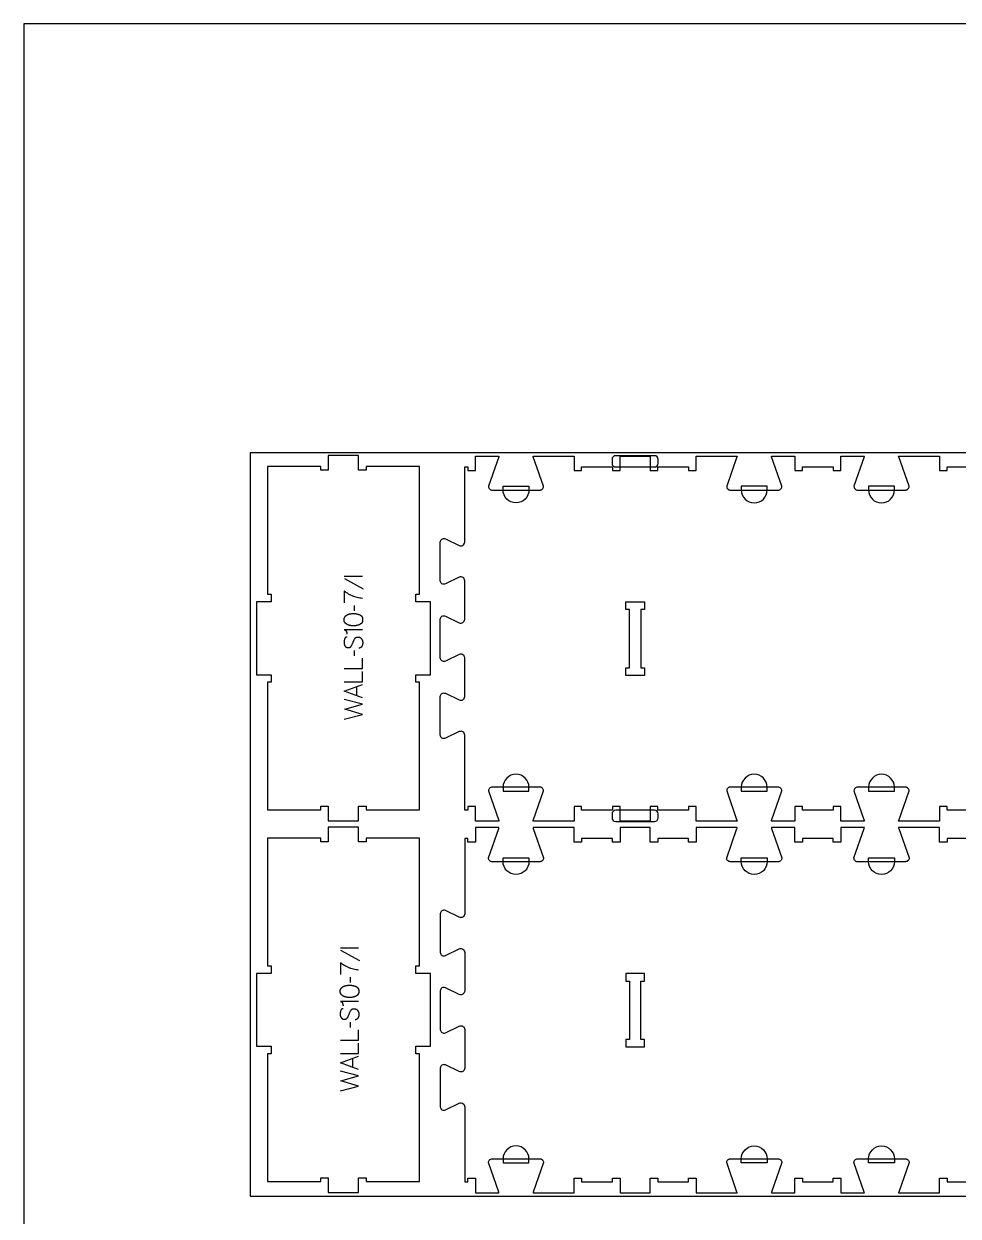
# Model space of a CAD drawing. Extents: x -1151 to 2032, y -10461 to -4867.
# Drawn here: x -1151 to 383, y -6824 to -4867 of the extents above; entities that cross this region are included whole.
import ezdxf

# ---------------------------------------------------------------- set-up
doc = ezdxf.new("R2010")
doc.units = 0
for name, color, linetype in [('0_SHEET_SPRUCEPLY_2440X122', 1, 'CONTINUOUS'), ('1_ANYTOOL_1MMDEEP_LABELS_S', 2, 'CONTINUOUS'), ('3_ANYTOOL_CUTTHROUGH_INSID', 4, 'CONTINUOUS'), ('4_ANYTOOL_CUTTHROUGH_OUTSI', 5, 'CONTINUOUS'), ('5_ANYTOOL_HALF_MILL_9MM_IN', 3, 'CONTINUOUS'), ('DONOTCUT', 18, 'CONTINUOUS')]:
    doc.layers.add(name, color=color, linetype=linetype)

msp = doc.modelspace()

# ---------------------------------------------------------------- linework, layer by layer
at = {"layer": '0_SHEET_SPRUCEPLY_2440X122'}
msp.add_lwpolyline([(-779.5, -5571.2), (-779.5, -6791.2), (1660.5, -6791.2), (1660.5, -5571.2)], close=True, dxfattribs=at)
at = {"layer": '1_ANYTOOL_1MMDEEP_LABELS_S'}
for points in [[(-625.2, -5774), (-595.2, -5774)], [(-624.7, -5777.5), (-594, -5794.7)], [(-595.2, -5810.4), (-597.4, -5810.1), (-599.6, -5809.8), (-601.7, -5809.4), (-603.9, -5808.9), (-607.9, -5807.6), (-609, -5807.3), (-610, -5806.9), (-611, -5806.5), (-612, -5806.1), (-615.3, -5804.5), (-616.2, -5804.1), (-617.1, -5803.6), (-618.1, -5803), (-619, -5802.5), (-620, -5801.9), (-620.9, -5801.2), (-621.9, -5800.5), (-622.9, -5799.8), (-625.2, -5798.1), (-625.2, -5817.7)], [(-609.1, -5822), (-609, -5830.7)], [(-595.2, -5861.7), (-625.3, -5861.7), (-625.1, -5861.7), (-625, -5861.7), (-624.8, -5861.8), (-624.7, -5861.8), (-624.5, -5861.8), (-624.4, -5861.9), (-624.3, -5861.9), (-624.1, -5862), (-624, -5862), (-623.9, -5862.1), (-623.8, -5862.1), (-623.8, -5862.1), (-623.7, -5862.2), (-623.6, -5862.2), (-623.6, -5862.2), (-623.5, -5862.3), (-623.5, -5862.3), (-623.4, -5862.3), (-623.3, -5862.4), (-623.3, -5862.4), (-623.2, -5862.4), (-623.2, -5862.5), (-623.1, -5862.5), (-623.1, -5862.6), (-623, -5862.6), (-623, -5862.7), (-622.9, -5862.7), (-622.9, -5862.7), (-622.8, -5862.8), (-622.8, -5862.8), (-622.7, -5862.9), (-622.7, -5862.9), (-622.6, -5863), (-622.5, -5863.2), (-622.4, -5863.3), (-622.3, -5863.4), (-622.3, -5863.5), (-622.2, -5863.6), (-622.1, -5863.7), (-622, -5863.9), (-622, -5864), (-621.9, -5864.2), (-621.8, -5864.3), (-621.7, -5864.6), (-621.6, -5864.9), (-621.5, -5865.2), (-621.4, -5865.4), (-621.3, -5865.7), (-621.3, -5866), (-621.2, -5866.3), (-621.1, -5866.5), (-621.1, -5866.8), (-621, -5867.1), (-621, -5867.4), (-620.9, -5867.6), (-620.9, -5867.9), (-620.9, -5868.1), (-620.9, -5868.4), (-620.9, -5868.7)], [(-620.6, -5873.6), (-620.8, -5873.6), (-620.9, -5873.6), (-621, -5873.6), (-621.1, -5873.6), (-621.2, -5873.6), (-621.3, -5873.6), (-621.4, -5873.6), (-621.4, -5873.6), (-621.5, -5873.6), (-621.6, -5873.6), (-621.7, -5873.7), (-621.8, -5873.7), (-621.9, -5873.7), (-621.9, -5873.7), (-622, -5873.8), (-622.1, -5873.8), (-622.2, -5873.8), (-622.2, -5873.8), (-622.3, -5873.9), (-622.4, -5873.9), (-622.5, -5873.9), (-622.5, -5874), (-622.6, -5874), (-622.7, -5874.1), (-622.8, -5874.1), (-622.8, -5874.1), (-622.9, -5874.2), (-623, -5874.2), (-623, -5874.3), (-623.1, -5874.3), (-623.1, -5874.4), (-623.2, -5874.4), (-623.3, -5874.5), (-623.3, -5874.5), (-623.4, -5874.6), (-623.4, -5874.6), (-623.5, -5874.7), (-623.6, -5874.8), (-623.6, -5874.8), (-623.7, -5874.9), (-623.7, -5875), (-623.8, -5875), (-623.8, -5875.1), (-623.9, -5875.2), (-623.9, -5875.2), (-624, -5875.3), (-624, -5875.4), (-624.1, -5875.5), (-624.1, -5875.6), (-624.1, -5875.6), (-624.2, -5875.7), (-624.3, -5875.9), (-624.3, -5876.1), (-624.4, -5876.2), (-624.5, -5876.4), (-624.6, -5876.6), (-624.6, -5876.8), (-624.8, -5877.6), (-625, -5878.4), (-625.2, -5879.2), (-625.3, -5880), (-625.4, -5880.4), (-625.4, -5880.8), (-625.5, -5881.1), (-625.5, -5881.5), (-625.5, -5881.9), (-625.5, -5882.2), (-625.6, -5882.6), (-625.6, -5882.9), (-625.6, -5883.1), (-625.6, -5883.3), (-625.5, -5883.5), (-625.5, -5883.7), (-625.5, -5883.9), (-625.5, -5884.1), (-625.5, -5884.3), (-625.4, -5884.5), (-625.4, -5884.6), (-625.4, -5884.8), (-625.3, -5885), (-625.3, -5885.2), (-625.3, -5885.4), (-625.2, -5885.6), (-625.2, -5885.7), (-625.1, -5885.9), (-625, -5886.1), (-625, -5886.3), (-624.9, -5886.4), (-624.8, -5886.6), (-624.8, -5886.8), (-624.7, -5886.9), (-624.6, -5887.1), (-624.5, -5887.3), (-624.4, -5887.4), (-624.4, -5887.6), (-624.3, -5887.8), (-624.2, -5887.9), (-624.1, -5888.1), (-624, -5888.2), (-623.8, -5888.4), (-623.7, -5888.6), (-623.6, -5888.7), (-623.5, -5888.9), (-623.4, -5889), (-623.3, -5889.1), (-623.1, -5889.3), (-623, -5889.4), (-622.9, -5889.5), (-622.7, -5889.6), (-622.6, -5889.8), (-622.4, -5889.9), (-622.3, -5890), (-622.1, -5890.1), (-622, -5890.2), (-621.8, -5890.2), (-621.7, -5890.3), (-621.5, -5890.4), (-621.4, -5890.5), (-621.2, -5890.6), (-621, -5890.6), (-620.8, -5890.7), (-620.7, -5890.7), (-620.5, -5890.8), (-620.3, -5890.8), (-620.1, -5890.9), (-619.9, -5890.9), (-619.7, -5890.9), (-619.5, -5891), (-619.4, -5891), (-619.1, -5891), (-618.9, -5891), (-618.7, -5891), (-618.5, -5891), (-618.3, -5891), (-618.1, -5891), (-617.9, -5891), (-617.7, -5891), (-617.5, -5891), (-617.3, -5890.9), (-617.1, -5890.9), (-616.9, -5890.9), (-616.7, -5890.8), (-616.5, -5890.8), (-616.4, -5890.7), (-616.2, -5890.6), (-616.1, -5890.6), (-616, -5890.6), (-615.9, -5890.5), (-615.9, -5890.5), (-615.8, -5890.5), (-615.7, -5890.4), (-615.6, -5890.4), (-615.5, -5890.3), (-615.4, -5890.3), (-615.4, -5890.2), (-615.3, -5890.2), (-615.2, -5890.1), (-615.1, -5890.1), (-615.1, -5890), (-615, -5890), (-614.9, -5889.9), (-614.9, -5889.9), (-614.8, -5889.8), (-614.7, -5889.8), (-614.6, -5889.7), (-614.6, -5889.6), (-614.5, -5889.6), (-614.4, -5889.5), (-614.4, -5889.4), (-614.3, -5889.3), (-614.1, -5889.2), (-614, -5889), (-613.9, -5888.9), (-613.8, -5888.7), (-613.7, -5888.6), (-613.6, -5888.4), (-613.5, -5888.2), (-613.1, -5887.5), (-612.7, -5886.8), (-612.3, -5886), (-612, -5885.3), (-611.6, -5884.5), (-611.3, -5883.7), (-611, -5882.9), (-610.7, -5882), (-610.4, -5881.2), (-610, -5880.4), (-609.7, -5879.6), (-609.3, -5878.9), (-608.9, -5878.1), (-608.6, -5877.4), (-608.1, -5876.7), (-607.7, -5876), (-607.6, -5875.8), (-607.5, -5875.7), (-607.4, -5875.5), (-607.3, -5875.4), (-607.3, -5875.4), (-607.2, -5875.3), (-607.1, -5875.2), (-607.1, -5875.2), (-607, -5875.1), (-606.9, -5875), (-606.9, -5875), (-606.8, -5874.9), (-606.7, -5874.8), (-606.7, -5874.8), (-606.6, -5874.7), (-606.5, -5874.7), (-606.5, -5874.6), (-606.4, -5874.5), (-606.3, -5874.5), (-606.2, -5874.4), (-606.2, -5874.4), (-606.1, -5874.3), (-606, -5874.3), (-605.9, -5874.2), (-605.8, -5874.2), (-605.8, -5874.2), (-605.7, -5874.1), (-605.6, -5874.1), (-605.5, -5874), (-605.4, -5874), (-605.3, -5874), (-605.3, -5873.9), (-605.2, -5873.9), (-605.1, -5873.9), (-605, -5873.8), (-604.9, -5873.8), (-604.8, -5873.8), (-604.6, -5873.7), (-604.4, -5873.7), (-604.2, -5873.7), (-604, -5873.6), (-603.8, -5873.6), (-603.6, -5873.6), (-603.4, -5873.6), (-603.2, -5873.6), (-603, -5873.6), (-602.7, -5873.6), (-602.5, -5873.6), (-602.3, -5873.6), (-602.1, -5873.6), (-601.8, -5873.6), (-601.6, -5873.7), (-601.4, -5873.7), (-601.2, -5873.8), (-601, -5873.8), (-600.7, -5873.8), (-600.5, -5873.9), (-600.3, -5874), (-600.1, -5874), (-599.9, -5874.1), (-599.8, -5874.2), (-599.6, -5874.3), (-599.4, -5874.3), (-599.2, -5874.4), (-599, -5874.5), (-598.9, -5874.6), (-598.7, -5874.7), (-598.5, -5874.9), (-598.4, -5875), (-598.2, -5875.1), (-598.1, -5875.2), (-597.9, -5875.4), (-597.8, -5875.5), (-597.6, -5875.6), (-597.5, -5875.8), (-597.4, -5875.9), (-597.2, -5876.1), (-597.1, -5876.2), (-597, -5876.4), (-596.9, -5876.6), (-596.7, -5876.8), (-596.5, -5877.1), (-596.3, -5877.5), (-596.1, -5877.9), (-595.9, -5878.2), (-595.8, -5878.6), (-595.6, -5879), (-595.5, -5879.2), (-595.5, -5879.4), (-595.4, -5879.6), (-595.4, -5879.7), (-595.3, -5879.9), (-595.2, -5880.1), (-595.2, -5880.3), (-595.2, -5880.5), (-595.1, -5880.7), (-595.1, -5880.9), (-595, -5881.1), (-595, -5881.3), (-595, -5881.5), (-594.9, -5881.7), (-594.9, -5882.1), (-594.9, -5882.5), (-594.9, -5883), (-594.9, -5883.4), (-594.9, -5883.8), (-594.9, -5884.2), (-595, -5884.6), (-595, -5885), (-595.1, -5885.4), (-595.1, -5885.8), (-595.2, -5886.1), (-595.3, -5886.5), (-595.5, -5886.9), (-595.6, -5887.3), (-595.7, -5887.6), (-595.9, -5888), (-596, -5888.3), (-596.2, -5888.7), (-596.4, -5889), (-596.5, -5889.2), (-596.6, -5889.4), (-596.7, -5889.5), (-596.8, -5889.7), (-596.9, -5889.8), (-597.1, -5890), (-597.2, -5890.1), (-597.3, -5890.2), (-597.4, -5890.3), (-597.6, -5890.5), (-597.7, -5890.6), (-597.8, -5890.7), (-597.9, -5890.7), (-597.9, -5890.8), (-598, -5890.8), (-598.1, -5890.9), (-598.2, -5890.9), (-598.2, -5891), (-598.3, -5891), (-598.4, -5891.1), (-598.4, -5891.1), (-598.5, -5891.2), (-598.6, -5891.2), (-598.7, -5891.2), (-598.7, -5891.3), (-598.8, -5891.3), (-598.9, -5891.3), (-599, -5891.4), (-599.1, -5891.4), (-599.1, -5891.4), (-599.2, -5891.5), (-599.3, -5891.5), (-599.5, -5891.5), (-599.6, -5891.6), (-599.8, -5891.6), (-600, -5891.7), (-600.2, -5891.7), (-600.3, -5891.7), (-600.5, -5891.7), (-600.7, -5891.8), (-600.9, -5891.8), (-601.1, -5891.8)], [(-625.2, -5925.5), (-595.2, -5925.5), (-595.2, -5908.4)], [(-609.1, -5895.8), (-609, -5904.6)], [(-625.2, -5947.4), (-595.2, -5947.4), (-595.2, -5930.3)], [(-595.2, -5973.6), (-625.2, -5962.7), (-595.2, -5951.6)], [(-604.8, -5970.1), (-604.8, -5955.2)], [(-625.2, -6008.3), (-595.2, -6000.6), (-624.3, -5992.1), (-595.2, -5983.7), (-625.2, -5976.2)], [(-631.6, -6384), (-601.6, -6384)], [(-631.1, -6387.5), (-600.3, -6404.7)], [(-601.6, -6420.4), (-603.7, -6420.1), (-605.9, -6419.8), (-608.1, -6419.4), (-610.2, -6418.9), (-614.2, -6417.6), (-615.3, -6417.3), (-616.4, -6416.9), (-617.4, -6416.5), (-618.4, -6416.1), (-621.6, -6414.5), (-622.5, -6414.1), (-623.5, -6413.6), (-624.4, -6413), (-625.4, -6412.5), (-626.3, -6411.9), (-627.3, -6411.2), (-628.3, -6410.5), (-629.2, -6409.8), (-631.6, -6408.1), (-631.6, -6427.7)], [(-615.4, -6432), (-615.4, -6440.7)], [(-601.6, -6471.7), (-631.6, -6471.7), (-631.5, -6471.7), (-631.3, -6471.7), (-631.2, -6471.8), (-631, -6471.8), (-630.9, -6471.8), (-630.7, -6471.9), (-630.6, -6471.9), (-630.5, -6472), (-630.3, -6472), (-630.2, -6472.1), (-630.2, -6472.1), (-630.1, -6472.1), (-630, -6472.2), (-630, -6472.2), (-629.9, -6472.2), (-629.9, -6472.3), (-629.8, -6472.3), (-629.8, -6472.3), (-629.7, -6472.4), (-629.6, -6472.4), (-629.6, -6472.4), (-629.5, -6472.5), (-629.5, -6472.5), (-629.4, -6472.6), (-629.4, -6472.6), (-629.3, -6472.7), (-629.3, -6472.7), (-629.2, -6472.7), (-629.2, -6472.8), (-629.1, -6472.8), (-629.1, -6472.9), (-629, -6472.9), (-628.9, -6473), (-628.9, -6473.2), (-628.8, -6473.3), (-628.7, -6473.4), (-628.6, -6473.5), (-628.5, -6473.6), (-628.5, -6473.7), (-628.4, -6473.9), (-628.3, -6474), (-628.3, -6474.2), (-628.2, -6474.3), (-628.1, -6474.6), (-628, -6474.9), (-627.9, -6475.2), (-627.8, -6475.4), (-627.7, -6475.7), (-627.6, -6476), (-627.5, -6476.3), (-627.5, -6476.5), (-627.4, -6476.8), (-627.4, -6477.1), (-627.3, -6477.4), (-627.3, -6477.6), (-627.3, -6477.9), (-627.2, -6478.1), (-627.2, -6478.4), (-627.2, -6478.7)], [(-627, -6483.6), (-627.2, -6483.6), (-627.3, -6483.6), (-627.3, -6483.6), (-627.4, -6483.6), (-627.5, -6483.6), (-627.6, -6483.6), (-627.7, -6483.6), (-627.8, -6483.6), (-627.9, -6483.6), (-628, -6483.6), (-628, -6483.7), (-628.1, -6483.7), (-628.2, -6483.7), (-628.3, -6483.7), (-628.4, -6483.8), (-628.4, -6483.8), (-628.5, -6483.8), (-628.6, -6483.8), (-628.7, -6483.9), (-628.7, -6483.9), (-628.8, -6483.9), (-628.9, -6484), (-629, -6484), (-629, -6484.1), (-629.1, -6484.1), (-629.2, -6484.1), (-629.2, -6484.2), (-629.3, -6484.2), (-629.4, -6484.3), (-629.4, -6484.3), (-629.5, -6484.4), (-629.6, -6484.4), (-629.6, -6484.5), (-629.7, -6484.5), (-629.7, -6484.6), (-629.8, -6484.6), (-629.8, -6484.7), (-629.9, -6484.8), (-630, -6484.8), (-630, -6484.9), (-630.1, -6485), (-630.1, -6485), (-630.2, -6485.1), (-630.2, -6485.2), (-630.3, -6485.2), (-630.3, -6485.3), (-630.4, -6485.4), (-630.4, -6485.5), (-630.4, -6485.6), (-630.5, -6485.6), (-630.5, -6485.7), (-630.6, -6485.9), (-630.7, -6486.1), (-630.8, -6486.2), (-630.8, -6486.4), (-630.9, -6486.6), (-631, -6486.8), (-631.2, -6487.6), (-631.4, -6488.4), (-631.5, -6489.2), (-631.7, -6490), (-631.7, -6490.4), (-631.8, -6490.8), (-631.8, -6491.1), (-631.8, -6491.5), (-631.9, -6491.9), (-631.9, -6492.2), (-631.9, -6492.6), (-631.9, -6492.9), (-631.9, -6493.1), (-631.9, -6493.3), (-631.9, -6493.5), (-631.9, -6493.7), (-631.9, -6493.9), (-631.8, -6494.1), (-631.8, -6494.3), (-631.8, -6494.5), (-631.8, -6494.6), (-631.7, -6494.8), (-631.7, -6495), (-631.6, -6495.2), (-631.6, -6495.4), (-631.6, -6495.6), (-631.5, -6495.7), (-631.4, -6495.9), (-631.4, -6496.1), (-631.3, -6496.3), (-631.3, -6496.4), (-631.2, -6496.6), (-631.1, -6496.8), (-631, -6496.9), (-631, -6497.1), (-630.9, -6497.3), (-630.8, -6497.4), (-630.7, -6497.6), (-630.6, -6497.8), (-630.5, -6497.9), (-630.4, -6498.1), (-630.3, -6498.2), (-630.2, -6498.4), (-630.1, -6498.6), (-630, -6498.7), (-629.8, -6498.9), (-629.7, -6499), (-629.6, -6499.1), (-629.5, -6499.3), (-629.3, -6499.4), (-629.2, -6499.5), (-629.1, -6499.6), (-628.9, -6499.8), (-628.8, -6499.9), (-628.6, -6500), (-628.5, -6500.1), (-628.3, -6500.2), (-628.2, -6500.2), (-628, -6500.3), (-627.9, -6500.4), (-627.7, -6500.5), (-627.5, -6500.6), (-627.4, -6500.6), (-627.2, -6500.7), (-627, -6500.7), (-626.8, -6500.8), (-626.7, -6500.8), (-626.5, -6500.9), (-626.3, -6500.9), (-626.1, -6500.9), (-625.9, -6501), (-625.7, -6501), (-625.5, -6501), (-625.3, -6501), (-625.1, -6501), (-624.9, -6501), (-624.7, -6501), (-624.4, -6501), (-624.2, -6501), (-624, -6501), (-623.8, -6501), (-623.6, -6500.9), (-623.4, -6500.9), (-623.3, -6500.9), (-623.1, -6500.8), (-622.9, -6500.8), (-622.7, -6500.7), (-622.5, -6500.6), (-622.5, -6500.6), (-622.4, -6500.6), (-622.3, -6500.5), (-622.2, -6500.5), (-622.1, -6500.5), (-622, -6500.4), (-622, -6500.4), (-621.9, -6500.3), (-621.8, -6500.3), (-621.7, -6500.2), (-621.6, -6500.2), (-621.6, -6500.1), (-621.5, -6500.1), (-621.4, -6500), (-621.3, -6500), (-621.3, -6499.9), (-621.2, -6499.9), (-621.1, -6499.8), (-621.1, -6499.8), (-621, -6499.7), (-620.9, -6499.6), (-620.9, -6499.6), (-620.8, -6499.5), (-620.7, -6499.4), (-620.6, -6499.3), (-620.5, -6499.2), (-620.4, -6499), (-620.2, -6498.9), (-620.1, -6498.7), (-620, -6498.6), (-619.9, -6498.4), (-619.8, -6498.2), (-619.4, -6497.5), (-619, -6496.8), (-618.7, -6496), (-618.3, -6495.3), (-618, -6494.5), (-617.6, -6493.7), (-617.3, -6492.9), (-617, -6492), (-616.7, -6491.2), (-616.4, -6490.4), (-616, -6489.6), (-615.7, -6488.9), (-615.3, -6488.1), (-614.9, -6487.4), (-614.5, -6486.7), (-614.1, -6486), (-614, -6485.8), (-613.9, -6485.7), (-613.7, -6485.5), (-613.7, -6485.4), (-613.6, -6485.4), (-613.6, -6485.3), (-613.5, -6485.2), (-613.4, -6485.2), (-613.4, -6485.1), (-613.3, -6485), (-613.2, -6485), (-613.2, -6484.9), (-613.1, -6484.8), (-613, -6484.8), (-613, -6484.7), (-612.9, -6484.7), (-612.8, -6484.6), (-612.7, -6484.5), (-612.7, -6484.5), (-612.6, -6484.4), (-612.5, -6484.4), (-612.4, -6484.3), (-612.4, -6484.3), (-612.3, -6484.2), (-612.2, -6484.2), (-612.1, -6484.2), (-612, -6484.1), (-611.9, -6484.1), (-611.9, -6484), (-611.8, -6484), (-611.7, -6484), (-611.6, -6483.9), (-611.5, -6483.9), (-611.4, -6483.9), (-611.3, -6483.8), (-611.2, -6483.8), (-611.1, -6483.8), (-611, -6483.7), (-610.8, -6483.7), (-610.6, -6483.7), (-610.4, -6483.6), (-610.2, -6483.6), (-610, -6483.6), (-609.7, -6483.6), (-609.5, -6483.6), (-609.3, -6483.6), (-609.1, -6483.6), (-608.9, -6483.6), (-608.6, -6483.6), (-608.4, -6483.6), (-608.2, -6483.6), (-608, -6483.7), (-607.7, -6483.7), (-607.5, -6483.8), (-607.3, -6483.8), (-607.1, -6483.8), (-606.9, -6483.9), (-606.7, -6484), (-606.5, -6484), (-606.3, -6484.1), (-606.1, -6484.2), (-605.9, -6484.3), (-605.7, -6484.3), (-605.6, -6484.4), (-605.4, -6484.5), (-605.2, -6484.6), (-605, -6484.7), (-604.9, -6484.9), (-604.7, -6485), (-604.6, -6485.1), (-604.4, -6485.2), (-604.3, -6485.4), (-604.1, -6485.5), (-604, -6485.6), (-603.8, -6485.8), (-603.7, -6485.9), (-603.6, -6486.1), (-603.4, -6486.2), (-603.3, -6486.4), (-603.2, -6486.6), (-603.1, -6486.8), (-602.9, -6487.1), (-602.7, -6487.5), (-602.5, -6487.9), (-602.3, -6488.2), (-602.1, -6488.6), (-602, -6489), (-601.9, -6489.2), (-601.8, -6489.4), (-601.8, -6489.6), (-601.7, -6489.7), (-601.7, -6489.9), (-601.6, -6490.1), (-601.5, -6490.3), (-601.5, -6490.5), (-601.5, -6490.7), (-601.4, -6490.9), (-601.4, -6491.1), (-601.4, -6491.3), (-601.3, -6491.5), (-601.3, -6491.7), (-601.3, -6492.1), (-601.2, -6492.5), (-601.2, -6493), (-601.2, -6493.4), (-601.2, -6493.8), (-601.3, -6494.2), (-601.3, -6494.6), (-601.4, -6495), (-601.4, -6495.4), (-601.5, -6495.8), (-601.6, -6496.1), (-601.7, -6496.5), (-601.8, -6496.9), (-601.9, -6497.3), (-602.1, -6497.6), (-602.2, -6498), (-602.4, -6498.3), (-602.6, -6498.7), (-602.8, -6499), (-602.9, -6499.2), (-603, -6499.4), (-603.1, -6499.5), (-603.2, -6499.7), (-603.3, -6499.8), (-603.4, -6500), (-603.5, -6500.1), (-603.6, -6500.2), (-603.8, -6500.3), (-603.9, -6500.5), (-604, -6500.6), (-604.2, -6500.7), (-604.2, -6500.7), (-604.3, -6500.8), (-604.4, -6500.8), (-604.4, -6500.9), (-604.5, -6500.9), (-604.6, -6501), (-604.7, -6501), (-604.7, -6501.1), (-604.8, -6501.1), (-604.9, -6501.2), (-604.9, -6501.2), (-605, -6501.2), (-605.1, -6501.3), (-605.2, -6501.3), (-605.3, -6501.3), (-605.3, -6501.4), (-605.4, -6501.4), (-605.5, -6501.4), (-605.6, -6501.5), (-605.7, -6501.5), (-605.8, -6501.5), (-606, -6501.6), (-606.2, -6501.6), (-606.3, -6501.7), (-606.5, -6501.7), (-606.7, -6501.7), (-606.9, -6501.7), (-607.1, -6501.8), (-607.2, -6501.8), (-607.4, -6501.8)], [(-615.4, -6505.8), (-615.4, -6514.6)], [(-631.6, -6535.5), (-601.6, -6535.5), (-601.6, -6518.4)], [(-631.6, -6557.4), (-601.6, -6557.4), (-601.6, -6540.3)], [(-601.6, -6583.6), (-631.6, -6572.7), (-601.6, -6561.6)], [(-611.1, -6580.1), (-611.1, -6565.2)], [(-631.6, -6618.3), (-601.6, -6610.6), (-630.7, -6602.1), (-601.6, -6593.7), (-631.6, -6586.2)]]:
    msp.add_lwpolyline(points, dxfattribs=at)
for points in [[(-625.5, -5845.2), (-625.5, -5844.8), (-625.4, -5844.4), (-625.4, -5844.3), (-625.4, -5844.1), (-625.4, -5843.9), (-625.4, -5843.7), (-625.4, -5843.6), (-625.3, -5843.4), (-625.3, -5843.2), (-625.3, -5843.1), (-625.2, -5842.9), (-625.2, -5842.8), (-625.1, -5842.6), (-625.1, -5842.4), (-625, -5842.3), (-625, -5842.1), (-624.9, -5842), (-624.9, -5841.8), (-624.8, -5841.7), (-624.8, -5841.5), (-624.7, -5841.4), (-624.6, -5841.3), (-624.5, -5841.1), (-624.5, -5841), (-624.4, -5840.8), (-624.3, -5840.7), (-624.2, -5840.6), (-624.1, -5840.5), (-624, -5840.3), (-623.9, -5840.2), (-623.8, -5840), (-623.6, -5839.7), (-623.4, -5839.5), (-623.1, -5839.3), (-622.9, -5839.1), (-622.7, -5838.8), (-622.5, -5838.6), (-622.2, -5838.4), (-622, -5838.2), (-621.7, -5838.1), (-621.5, -5837.9), (-621.2, -5837.7), (-620.9, -5837.5), (-620.7, -5837.4), (-620.4, -5837.2), (-620.1, -5837.1), (-619.8, -5836.9), (-619.5, -5836.8), (-619.2, -5836.7), (-618.9, -5836.5), (-618.6, -5836.4), (-618.3, -5836.3), (-618, -5836.2), (-617.7, -5836.1), (-617.3, -5836), (-617, -5835.9), (-616.7, -5835.8), (-616.4, -5835.7), (-616, -5835.7), (-615.7, -5835.6), (-615, -5835.5), (-614.3, -5835.4), (-613.7, -5835.3), (-613, -5835.2), (-612.3, -5835.1), (-611.7, -5835.1), (-611.1, -5835.1), (-610.4, -5835), (-609.8, -5835), (-609.2, -5835), (-608.6, -5835.1), (-608, -5835.1), (-607.4, -5835.2), (-606.7, -5835.2), (-606.1, -5835.3), (-605.5, -5835.4), (-604.9, -5835.6), (-604.3, -5835.7), (-603.7, -5835.9), (-603, -5836), (-602.4, -5836.2), (-601.8, -5836.4), (-601.2, -5836.6), (-600.5, -5836.9), (-599.9, -5837.1), (-599.6, -5837.3), (-599.3, -5837.4), (-599, -5837.6), (-598.9, -5837.7), (-598.8, -5837.7), (-598.6, -5837.8), (-598.5, -5837.9), (-598.4, -5838), (-598.2, -5838.1), (-598.1, -5838.2), (-598, -5838.3), (-597.9, -5838.3), (-597.8, -5838.4), (-597.6, -5838.5), (-597.5, -5838.6), (-597.4, -5838.7), (-597.3, -5838.8), (-597.2, -5838.9), (-597.1, -5839.1), (-597, -5839.2), (-596.9, -5839.3), (-596.8, -5839.4), (-596.7, -5839.5), (-596.6, -5839.6), (-596.5, -5839.7), (-596.4, -5839.8), (-596.4, -5840), (-596.3, -5840.1), (-596.2, -5840.2), (-596.1, -5840.3), (-596, -5840.5), (-596, -5840.6), (-595.9, -5840.7), (-595.8, -5840.9), (-595.8, -5841), (-595.7, -5841.1), (-595.7, -5841.3), (-595.6, -5841.4), (-595.5, -5841.6), (-595.5, -5841.7), (-595.4, -5841.9), (-595.4, -5842), (-595.4, -5842.2), (-595.3, -5842.3), (-595.3, -5842.5), (-595.2, -5842.8), (-595.1, -5843.1), (-595.1, -5843.4), (-595, -5843.8), (-595, -5844.1), (-595, -5844.5), (-595, -5844.8), (-595, -5845.2), (-595, -5845.5), (-595, -5845.9), (-595, -5846.2), (-595, -5846.6), (-595.1, -5846.9), (-595.1, -5847.2), (-595.2, -5847.6), (-595.2, -5847.7), (-595.3, -5847.9), (-595.3, -5848), (-595.4, -5848.2), (-595.4, -5848.3), (-595.4, -5848.5), (-595.5, -5848.6), (-595.5, -5848.8), (-595.6, -5848.9), (-595.7, -5849.1), (-595.7, -5849.2), (-595.8, -5849.3), (-595.8, -5849.5), (-595.9, -5849.6), (-596, -5849.7), (-596.1, -5849.9), (-596.1, -5850), (-596.2, -5850.1), (-596.3, -5850.2), (-596.4, -5850.4), (-596.5, -5850.5), (-596.5, -5850.6), (-596.6, -5850.7), (-596.7, -5850.8), (-596.8, -5850.9), (-596.9, -5851), (-597, -5851.2), (-597.1, -5851.3), (-597.2, -5851.4), (-597.3, -5851.5), (-597.4, -5851.6), (-597.5, -5851.7), (-597.7, -5851.8), (-597.8, -5851.9), (-597.9, -5852), (-598, -5852.1), (-598.1, -5852.1), (-598.3, -5852.2), (-598.4, -5852.3), (-598.5, -5852.4), (-598.7, -5852.5), (-598.8, -5852.6), (-598.9, -5852.6), (-599.1, -5852.7), (-599.4, -5852.9), (-599.7, -5853), (-600, -5853.2), (-600.6, -5853.4), (-601.2, -5853.6), (-601.8, -5853.9), (-602.5, -5854.1), (-603.1, -5854.3), (-603.7, -5854.4), (-604.3, -5854.6), (-605, -5854.7), (-605.6, -5854.8), (-606.2, -5855), (-606.8, -5855), (-607.4, -5855.1), (-608, -5855.2), (-608.6, -5855.2), (-609.3, -5855.2), (-609.9, -5855.3), (-610.5, -5855.2), (-611.1, -5855.2), (-611.7, -5855.2), (-612.4, -5855.1), (-613, -5855.1), (-613.7, -5855), (-614.4, -5854.9), (-615.1, -5854.8), (-615.4, -5854.7), (-615.7, -5854.7), (-616.1, -5854.6), (-616.4, -5854.5), (-616.7, -5854.5), (-617.1, -5854.4), (-617.4, -5854.3), (-617.7, -5854.2), (-618, -5854.1), (-618.3, -5854), (-618.6, -5853.8), (-618.9, -5853.7), (-619.2, -5853.6), (-619.5, -5853.5), (-619.8, -5853.3), (-620.1, -5853.2), (-620.4, -5853), (-620.7, -5852.9), (-621, -5852.7), (-621.2, -5852.6), (-621.5, -5852.4), (-621.7, -5852.2), (-622, -5852), (-622.2, -5851.8), (-622.5, -5851.6), (-622.7, -5851.4), (-622.9, -5851.2), (-623.1, -5851), (-623.4, -5850.8), (-623.6, -5850.6), (-623.8, -5850.3), (-623.9, -5850.1), (-624, -5850), (-624.1, -5849.8), (-624.2, -5849.7), (-624.3, -5849.6), (-624.4, -5849.5), (-624.5, -5849.3), (-624.5, -5849.2), (-624.6, -5849), (-624.7, -5848.9), (-624.8, -5848.8), (-624.8, -5848.6), (-624.9, -5848.5), (-624.9, -5848.3), (-625, -5848.2), (-625, -5848), (-625.1, -5847.9), (-625.1, -5847.7), (-625.2, -5847.6), (-625.2, -5847.4), (-625.3, -5847.3), (-625.3, -5847.1), (-625.3, -5846.9), (-625.4, -5846.8), (-625.4, -5846.6), (-625.4, -5846.4), (-625.4, -5846.3), (-625.4, -5846.1), (-625.4, -5845.9), (-625.5, -5845.5)], [(-631.8, -6455.2), (-631.8, -6454.8), (-631.8, -6454.4), (-631.8, -6454.3), (-631.8, -6454.1), (-631.7, -6453.9), (-631.7, -6453.7), (-631.7, -6453.6), (-631.7, -6453.4), (-631.6, -6453.2), (-631.6, -6453.1), (-631.6, -6452.9), (-631.5, -6452.8), (-631.5, -6452.6), (-631.4, -6452.4), (-631.4, -6452.3), (-631.3, -6452.1), (-631.3, -6452), (-631.2, -6451.8), (-631.2, -6451.7), (-631.1, -6451.5), (-631, -6451.4), (-631, -6451.3), (-630.9, -6451.1), (-630.8, -6451), (-630.7, -6450.8), (-630.7, -6450.7), (-630.6, -6450.6), (-630.5, -6450.5), (-630.4, -6450.3), (-630.3, -6450.2), (-630.1, -6450), (-629.9, -6449.7), (-629.7, -6449.5), (-629.5, -6449.3), (-629.3, -6449.1), (-629, -6448.8), (-628.8, -6448.6), (-628.6, -6448.4), (-628.3, -6448.2), (-628.1, -6448.1), (-627.8, -6447.9), (-627.6, -6447.7), (-627.3, -6447.5), (-627, -6447.4), (-626.7, -6447.2), (-626.4, -6447.1), (-626.1, -6446.9), (-625.9, -6446.8), (-625.6, -6446.7), (-625.2, -6446.5), (-624.9, -6446.4), (-624.6, -6446.3), (-624.3, -6446.2), (-624, -6446.1), (-623.7, -6446), (-623.4, -6445.9), (-623, -6445.8), (-622.7, -6445.7), (-622.4, -6445.7), (-622, -6445.6), (-621.4, -6445.5), (-620.7, -6445.4), (-620, -6445.3), (-619.3, -6445.2), (-618.7, -6445.1), (-618.1, -6445.1), (-617.4, -6445.1), (-616.8, -6445), (-616.2, -6445), (-615.6, -6445), (-614.9, -6445.1), (-614.3, -6445.1), (-613.7, -6445.2), (-613.1, -6445.2), (-612.5, -6445.3), (-611.9, -6445.4), (-611.2, -6445.6), (-610.6, -6445.7), (-610, -6445.9), (-609.4, -6446), (-608.8, -6446.2), (-608.1, -6446.4), (-607.5, -6446.6), (-606.9, -6446.9), (-606.3, -6447.1), (-606, -6447.3), (-605.7, -6447.4), (-605.4, -6447.6), (-605.2, -6447.7), (-605.1, -6447.7), (-605, -6447.8), (-604.8, -6447.9), (-604.7, -6448), (-604.6, -6448.1), (-604.5, -6448.2), (-604.3, -6448.3), (-604.2, -6448.3), (-604.1, -6448.4), (-604, -6448.5), (-603.9, -6448.6), (-603.8, -6448.7), (-603.7, -6448.8), (-603.5, -6448.9), (-603.4, -6449.1), (-603.3, -6449.2), (-603.2, -6449.3), (-603.2, -6449.4), (-603.1, -6449.5), (-603, -6449.6), (-602.9, -6449.7), (-602.8, -6449.8), (-602.7, -6450), (-602.6, -6450.1), (-602.5, -6450.2), (-602.5, -6450.3), (-602.4, -6450.5), (-602.3, -6450.6), (-602.3, -6450.7), (-602.2, -6450.9), (-602.1, -6451), (-602.1, -6451.1), (-602, -6451.3), (-601.9, -6451.4), (-601.9, -6451.6), (-601.8, -6451.7), (-601.8, -6451.9), (-601.7, -6452), (-601.7, -6452.2), (-601.7, -6452.3), (-601.6, -6452.5), (-601.5, -6452.8), (-601.5, -6453.1), (-601.4, -6453.4), (-601.4, -6453.8), (-601.3, -6454.1), (-601.3, -6454.5), (-601.3, -6454.8), (-601.3, -6455.2), (-601.3, -6455.5), (-601.3, -6455.9), (-601.3, -6456.2), (-601.4, -6456.6), (-601.4, -6456.9), (-601.5, -6457.2), (-601.5, -6457.6), (-601.6, -6457.7), (-601.6, -6457.9), (-601.7, -6458), (-601.7, -6458.2), (-601.7, -6458.3), (-601.8, -6458.5), (-601.8, -6458.6), (-601.9, -6458.8), (-602, -6458.9), (-602, -6459.1), (-602.1, -6459.2), (-602.1, -6459.3), (-602.2, -6459.5), (-602.3, -6459.6), (-602.3, -6459.7), (-602.4, -6459.9), (-602.5, -6460), (-602.6, -6460.1), (-602.6, -6460.2), (-602.7, -6460.4), (-602.8, -6460.5), (-602.9, -6460.6), (-603, -6460.7), (-603.1, -6460.8), (-603.2, -6460.9), (-603.3, -6461), (-603.4, -6461.2), (-603.5, -6461.3), (-603.6, -6461.4), (-603.7, -6461.5), (-603.8, -6461.6), (-603.9, -6461.7), (-604, -6461.8), (-604.1, -6461.9), (-604.2, -6462), (-604.4, -6462.1), (-604.5, -6462.1), (-604.6, -6462.2), (-604.7, -6462.3), (-604.9, -6462.4), (-605, -6462.5), (-605.1, -6462.6), (-605.3, -6462.6), (-605.4, -6462.7), (-605.7, -6462.9), (-606, -6463), (-606.3, -6463.2), (-606.9, -6463.4), (-607.6, -6463.6), (-608.2, -6463.9), (-608.8, -6464.1), (-609.4, -6464.3), (-610.1, -6464.4), (-610.7, -6464.6), (-611.3, -6464.7), (-611.9, -6464.8), (-612.5, -6465), (-613.2, -6465), (-613.8, -6465.1), (-614.4, -6465.2), (-615, -6465.2), (-615.6, -6465.2), (-616.2, -6465.3), (-616.8, -6465.2), (-617.5, -6465.2), (-618.1, -6465.2), (-618.7, -6465.1), (-619.4, -6465.1), (-620.1, -6465), (-620.7, -6464.9), (-621.4, -6464.8), (-621.7, -6464.7), (-622.1, -6464.7), (-622.4, -6464.6), (-622.7, -6464.5), (-623.1, -6464.5), (-623.4, -6464.4), (-623.7, -6464.3), (-624, -6464.2), (-624.4, -6464.1), (-624.7, -6464), (-625, -6463.8), (-625.3, -6463.7), (-625.6, -6463.6), (-625.9, -6463.5), (-626.2, -6463.3), (-626.5, -6463.2), (-626.7, -6463), (-627, -6462.9), (-627.3, -6462.7), (-627.6, -6462.6), (-627.8, -6462.4), (-628.1, -6462.2), (-628.3, -6462), (-628.6, -6461.8), (-628.8, -6461.6), (-629, -6461.4), (-629.3, -6461.2), (-629.5, -6461), (-629.7, -6460.8), (-629.9, -6460.6), (-630.1, -6460.3), (-630.3, -6460.1), (-630.4, -6460), (-630.5, -6459.8), (-630.6, -6459.7), (-630.7, -6459.6), (-630.7, -6459.5), (-630.8, -6459.3), (-630.9, -6459.2), (-631, -6459), (-631, -6458.9), (-631.1, -6458.8), (-631.2, -6458.6), (-631.2, -6458.5), (-631.3, -6458.3), (-631.3, -6458.2), (-631.4, -6458), (-631.4, -6457.9), (-631.5, -6457.7), (-631.5, -6457.6), (-631.6, -6457.4), (-631.6, -6457.3), (-631.6, -6457.1), (-631.7, -6456.9), (-631.7, -6456.8), (-631.7, -6456.6), (-631.7, -6456.4), (-631.8, -6456.3), (-631.8, -6456.1), (-631.8, -6455.9), (-631.8, -6455.5)]]:
    msp.add_lwpolyline(points, close=True, dxfattribs=at)
at = {"layer": '3_ANYTOOL_CUTTHROUGH_INSID', "color": 4}
for points in [[(-162.7, -5816), (-132.5, -5816), (-132.5, -5828.5), (-138.5, -5828.5), (-138.5, -5924), (-132.5, -5924), (-132.5, -5936.5), (-163, -5936.5), (-163, -5924), (-157, -5924), (-157, -5828.5), (-163, -5828.5), (-163, -5816)], [(-162.7, -6546.5), (-132.5, -6546.5), (-132.5, -6534), (-138.5, -6534), (-138.5, -6438.5), (-132.5, -6438.5), (-132.5, -6426), (-163, -6426), (-163, -6438.5), (-157, -6438.5), (-157, -6534), (-163, -6534), (-163, -6546.5)]]:
    msp.add_lwpolyline(points, close=True, dxfattribs=at)
at = {"layer": '4_ANYTOOL_CUTTHROUGH_OUTSI', "color": 5}
for points in [[(-751.4, -5947.9), (-751.4, -6157.4), (-663.9, -6157.4), (-663.9, -6151.4), (-651.4, -6151.4), (-651.4, -6175.4), (-601.9, -6175.4), (-601.9, -6151.4), (-589.4, -6151.4), (-589.4, -6157.4), (-501.9, -6157.4), (-501.9, -5947.9), (-507.9, -5947.9), (-507.9, -5935.4), (-483.9, -5935.4), (-483.9, -5815.9), (-507.9, -5815.9), (-507.9, -5803.4), (-501.9, -5803.4), (-501.9, -5593.9), (-589.4, -5593.9), (-589.4, -5599.9), (-601.9, -5599.9), (-601.9, -5575.9), (-651.4, -5575.9), (-651.4, -5599.9), (-663.9, -5599.9), (-663.9, -5593.9), (-751.4, -5593.9), (-751.4, -5803.4), (-745.4, -5803.4), (-745.4, -5815.9), (-769.4, -5815.9), (-769.4, -5935.4), (-745.4, -5935.4), (-745.4, -5947.9)], [(-751.4, -6557.9), (-751.4, -6767.4), (-663.9, -6767.4), (-663.9, -6761.4), (-651.4, -6761.4), (-651.4, -6785.4), (-601.9, -6785.4), (-601.9, -6761.4), (-589.4, -6761.4), (-589.4, -6767.4), (-501.9, -6767.4), (-501.9, -6557.9), (-507.9, -6557.9), (-507.9, -6545.4), (-483.9, -6545.4), (-483.9, -6425.9), (-507.9, -6425.9), (-507.9, -6413.4), (-501.9, -6413.4), (-501.9, -6203.9), (-589.4, -6203.9), (-589.4, -6209.9), (-601.9, -6209.9), (-601.9, -6185.9), (-651.4, -6185.9), (-651.4, -6209.9), (-663.9, -6209.9), (-663.9, -6203.9), (-751.4, -6203.9), (-751.4, -6413.4), (-745.4, -6413.4), (-745.4, -6425.9), (-769.4, -6425.9), (-769.4, -6545.4), (-745.4, -6545.4), (-745.4, -6557.9)]]:
    msp.add_lwpolyline(points, close=True, dxfattribs=at)
for points in [[(415, -6158), (364.5, -6158), (364.5, -6152), (352, -6152), (352, -6176), (284.8, -6176), (284.8, -6176, -0.061485), (285.1, -6174.6), (302, -6126.3), (302, -6126.2), (302, -6126.2), (302, -6126.2, 0.198912), (300.2, -6121.8), (300.1, -6121.7), (299.9, -6121.6), (299.8, -6121.5), (299.7, -6121.4), (299.6, -6121.3), (299.5, -6121.2), (299.3, -6121.1), (299.2, -6121), (299.1, -6120.9), (299, -6120.9), (298.8, -6120.8), (298.7, -6120.7), (298.6, -6120.6), (298.4, -6120.6), (298.3, -6120.5), (298.1, -6120.4), (298, -6120.4), (297.8, -6120.3), (297.7, -6120.3), (297.5, -6120.2), (297.4, -6120.2), (297.2, -6120.1), (297.1, -6120.1), (296.9, -6120.1), (296.8, -6120), (296.6, -6120), (296.5, -6120), (296.3, -6120), (296.2, -6120), (296, -6120), (295.9, -6120), (295.7, -6120), (217.7, -6120, 0.414214), (211.5, -6126.2), (211.5, -6126.2), (228.4, -6174.6), (228.4, -6174.6, -0.061485), (228.6, -6176), (190, -6176), (190, -6152), (177.5, -6152), (177.5, -6158), (127, -6158), (127, -6152), (114.5, -6152), (114.5, -6176), (75.9, -6176), (75.9, -6176, -0.061485), (76.2, -6174.6), (93.1, -6126.2), (93.1, -6126.2), (93.1, -6126.2, 0.414214), (86.8, -6120), (8.8, -6120), (8.7, -6120), (8.5, -6120), (8.4, -6120), (8.2, -6120), (8.1, -6120), (7.9, -6120), (7.8, -6120), (7.6, -6120.1), (7.5, -6120.1), (7.3, -6120.1), (7.2, -6120.2), (7, -6120.2), (6.9, -6120.3), (6.7, -6120.3), (6.6, -6120.4), (6.4, -6120.4), (6.3, -6120.5), (6.2, -6120.6), (6, -6120.6), (5.9, -6120.7), (5.7, -6120.8), (5.6, -6120.9), (5.5, -6120.9), (5.4, -6121), (5.2, -6121.1), (5.1, -6121.2), (5, -6121.3), (4.9, -6121.4), (4.7, -6121.5), (4.6, -6121.6), (4.5, -6121.7), (4.4, -6121.8, 0.198912), (2.6, -6126.2), (2.6, -6126.2), (19.5, -6174.6), (19.5, -6174.6, -0.061485), (19.7, -6176), (2.3, -6176), (-47.5, -6176), (-47.5, -6152), (-60, -6152), (-60, -6158), (-110.5, -6158), (-110.5, -6152), (-123, -6152), (-123, -6176), (-172.5, -6176), (-172.5, -6152), (-185, -6152), (-185, -6158), (-235.5, -6158), (-235.5, -6152), (-248, -6152), (-248, -6176), (-315.2, -6176), (-315.2, -6176, -0.061485), (-314.9, -6174.6), (-298, -6126.3), (-298, -6126.2), (-298, -6126.2), (-298, -6126.2, 0.198912), (-299.8, -6121.8), (-299.9, -6121.7), (-300.1, -6121.6), (-300.2, -6121.5), (-300.3, -6121.4), (-300.4, -6121.3), (-300.5, -6121.2), (-300.7, -6121.1), (-300.8, -6121), (-300.9, -6120.9), (-301, -6120.9), (-301.2, -6120.8), (-301.3, -6120.7), (-301.4, -6120.6), (-301.6, -6120.6), (-301.7, -6120.5), (-301.9, -6120.4), (-302, -6120.4), (-302.2, -6120.3), (-302.3, -6120.3), (-302.5, -6120.2), (-302.6, -6120.2), (-302.8, -6120.1), (-302.9, -6120.1), (-303.1, -6120.1), (-303.2, -6120), (-303.4, -6120), (-303.5, -6120), (-303.7, -6120), (-303.8, -6120), (-304, -6120), (-304.1, -6120), (-304.3, -6120), (-382.3, -6120, 0.414214), (-388.5, -6126.2), (-388.5, -6126.2), (-388.5, -6126.3), (-371.6, -6174.6), (-371.6, -6174.6, -0.061485), (-371.4, -6176), (-410, -6176), (-410, -6152), (-422.5, -6152), (-422.5, -6158), (-427.5, -6158), (-427.5, -6034.6), (-427.5, -6034.6, 0.551268), (-436.4, -6028.9), (-459.2, -6039.8, -0.551268), (-467.5, -6034.6), (-467.5, -5971.2, -0.551268), (-459.2, -5966), (-436.4, -5976.9, 0.551268), (-427.5, -5971.3), (-427.5, -5907.9, 0.551268), (-436.4, -5902.2), (-459.2, -5913.1, -0.551268), (-467.5, -5907.9), (-467.5, -5844.5, -0.551268), (-459.2, -5839.3), (-436.4, -5850.2, 0.551268), (-427.5, -5844.6), (-427.5, -5781.2, 0.551268), (-436.4, -5775.5), (-459.2, -5786.4, -0.551268), (-467.5, -5781.2), (-467.5, -5717.8, -0.551268), (-459.2, -5712.6), (-436.4, -5723.5, 0.551268), (-427.5, -5717.9), (-427.5, -5594.5), (-422.5, -5594.5), (-422.5, -5600.5), (-410, -5600.5), (-410, -5576.5), (-371.4, -5576.5), (-371.4, -5576.5, -0.061485), (-371.6, -5577.8), (-388.5, -5626.1), (-388.5, -5626.2), (-388.5, -5626.2), (-388.5, -5626.2, 0.414214), (-382.3, -5632.5), (-304.3, -5632.5), (-304.1, -5632.5), (-304, -5632.4), (-303.8, -5632.4), (-303.7, -5632.4), (-303.5, -5632.4), (-303.4, -5632.4), (-303.2, -5632.4), (-303.1, -5632.3), (-302.9, -5632.3), (-302.8, -5632.3), (-302.6, -5632.2), (-302.5, -5632.2), (-302.3, -5632.1), (-302.2, -5632.1), (-302, -5632), (-301.9, -5632), (-301.7, -5631.9), (-301.6, -5631.9), (-301.4, -5631.8), (-301.3, -5631.7), (-301.2, -5631.6), (-301, -5631.6), (-300.9, -5631.5), (-300.8, -5631.4), (-300.7, -5631.3), (-300.5, -5631.2), (-300.4, -5631.1), (-300.3, -5631), (-300.2, -5630.9), (-300.1, -5630.8), (-299.9, -5630.7), (-299.8, -5630.6, 0.198912), (-298, -5626.2), (-298, -5626.2), (-298, -5626.1), (-314.9, -5577.8), (-314.9, -5577.8, -0.061485), (-315.2, -5576.5), (-297.7, -5576.5), (-248, -5576.5), (-248, -5600.5), (-235.5, -5600.5), (-235.5, -5594.5), (-185, -5594.5), (-185, -5600.5), (-172.5, -5600.5), (-172.5, -5576.5), (-123, -5576.5), (-123, -5600.5), (-110.5, -5600.5), (-110.5, -5594.5), (-60, -5594.5), (-60, -5600.5), (-47.5, -5600.5), (-47.5, -5576.5), (19.7, -5576.5), (19.7, -5576.5, -0.061485), (19.5, -5577.8), (2.6, -5626.1), (2.6, -5626.2), (2.6, -5626.2), (2.6, -5626.2, 0.198912), (4.4, -5630.6), (4.5, -5630.7), (4.6, -5630.8), (4.7, -5630.9), (4.9, -5631), (5, -5631.1), (5.1, -5631.2), (5.2, -5631.3), (5.4, -5631.4), (5.5, -5631.5), (5.6, -5631.6), (5.7, -5631.6), (5.9, -5631.7), (6, -5631.8), (6.2, -5631.9), (6.3, -5631.9), (6.4, -5632), (6.6, -5632), (6.7, -5632.1), (6.9, -5632.1), (7, -5632.2), (7.2, -5632.2), (7.3, -5632.3), (7.5, -5632.3), (7.6, -5632.3), (7.8, -5632.4), (7.9, -5632.4), (8.1, -5632.4), (8.2, -5632.4), (8.4, -5632.4), (8.5, -5632.4), (8.7, -5632.5), (8.8, -5632.5), (86.8, -5632.5, 0.414214), (93.1, -5626.2), (93.1, -5626.2), (93.1, -5626.1), (76.2, -5577.8), (76.2, -5577.8, -0.061485), (75.9, -5576.5), (114.5, -5576.5), (114.5, -5600.5), (127, -5600.5), (127, -5594.5), (177.5, -5594.5), (177.5, -5600.5), (190, -5600.5), (190, -5576.5), (228.6, -5576.5), (228.6, -5576.5, -0.061485), (228.4, -5577.8), (211.5, -5626.1), (211.5, -5626.2), (211.5, -5626.2), (211.5, -5626.2, 0.414214), (217.7, -5632.5), (295.7, -5632.5), (295.9, -5632.5), (296, -5632.4), (296.2, -5632.4), (296.3, -5632.4), (296.5, -5632.4), (296.6, -5632.4), (296.8, -5632.4), (296.9, -5632.3), (297.1, -5632.3), (297.2, -5632.3), (297.4, -5632.2), (297.5, -5632.2), (297.7, -5632.1), (297.8, -5632.1), (298, -5632), (298.1, -5632), (298.3, -5631.9), (298.4, -5631.9), (298.6, -5631.8), (298.7, -5631.7), (298.8, -5631.6), (299, -5631.6), (299.1, -5631.5), (299.2, -5631.4), (299.3, -5631.3), (299.5, -5631.2), (299.6, -5631.1), (299.7, -5631), (299.8, -5630.9), (299.9, -5630.8), (300.1, -5630.7), (300.2, -5630.6, 0.198912), (302, -5626.2), (302, -5626.2), (302, -5626.1), (285.1, -5577.8), (285.1, -5577.8, -0.061485), (284.8, -5576.5), (352, -5576.5), (352, -5600.5), (364.5, -5600.5), (364.5, -5594.5), (415, -5594.5)], [(415, -6204.5), (364.5, -6204.5), (364.5, -6210.5), (352, -6210.5), (352, -6186.5), (302.3, -6186.5), (284.8, -6186.5), (284.8, -6186.5, 0.061485), (285.1, -6187.8), (302, -6236.2), (302, -6236.2), (302, -6236.2, -0.198912), (300.2, -6240.6), (300.1, -6240.7), (299.9, -6240.8), (299.8, -6240.9), (299.7, -6241), (299.6, -6241.1), (299.5, -6241.2), (299.3, -6241.3), (299.2, -6241.4), (299.1, -6241.5), (299, -6241.6), (298.8, -6241.6), (298.7, -6241.7), (298.6, -6241.8), (298.4, -6241.9), (298.3, -6241.9), (298.1, -6242), (298, -6242), (297.8, -6242.1), (297.7, -6242.1), (297.5, -6242.2), (297.4, -6242.2), (297.2, -6242.3), (297.1, -6242.3), (296.9, -6242.3), (296.8, -6242.4), (296.6, -6242.4), (296.5, -6242.4), (296.3, -6242.4), (296.2, -6242.4), (296, -6242.4), (295.9, -6242.5), (295.7, -6242.5), (217.7, -6242.5, -0.414214), (211.5, -6236.2), (211.5, -6236.2), (228.4, -6187.8), (228.4, -6187.8, 0.061485), (228.6, -6186.5), (190, -6186.5), (190, -6210.5), (177.5, -6210.5), (177.5, -6204.5), (127, -6204.5), (127, -6210.5), (114.5, -6210.5), (114.5, -6186.5), (75.9, -6186.5), (75.9, -6186.5, 0.061485), (76.2, -6187.8), (93.1, -6236.2), (93.1, -6236.2), (93.1, -6236.2, -0.414214), (86.8, -6242.5), (8.8, -6242.5), (8.7, -6242.5), (8.5, -6242.4), (8.4, -6242.4), (8.2, -6242.4), (8.1, -6242.4), (7.9, -6242.4), (7.8, -6242.4), (7.6, -6242.3), (7.5, -6242.3), (7.3, -6242.3), (7.2, -6242.2), (7, -6242.2), (6.9, -6242.1), (6.7, -6242.1), (6.6, -6242), (6.4, -6242), (6.3, -6241.9), (6.2, -6241.9), (6, -6241.8), (5.9, -6241.7), (5.7, -6241.6), (5.6, -6241.6), (5.5, -6241.5), (5.4, -6241.4), (5.2, -6241.3), (5.1, -6241.2), (5, -6241.1), (4.9, -6241), (4.7, -6240.9), (4.6, -6240.8), (4.5, -6240.7), (4.4, -6240.6, -0.198912), (2.6, -6236.2), (2.6, -6236.2), (2.6, -6236.1), (19.5, -6187.8), (19.5, -6187.8, 0.061485), (19.7, -6186.5), (2.3, -6186.5), (-47.5, -6186.5), (-47.5, -6210.5), (-60, -6210.5), (-60, -6204.5), (-110.5, -6204.5), (-110.5, -6210.5), (-123, -6210.5), (-123, -6186.5), (-172.5, -6186.5), (-172.5, -6210.5), (-185, -6210.5), (-185, -6204.5), (-235.5, -6204.5), (-235.5, -6210.5), (-248, -6210.5), (-248, -6186.5), (-315.2, -6186.5), (-315.2, -6186.5, 0.061485), (-314.9, -6187.8), (-298, -6236.1), (-298, -6236.2), (-298, -6236.2), (-298, -6236.2, -0.198912), (-299.8, -6240.6), (-299.9, -6240.7), (-300.1, -6240.8), (-300.2, -6240.9), (-300.3, -6241), (-300.4, -6241.1), (-300.5, -6241.2), (-300.7, -6241.3), (-300.8, -6241.4), (-300.9, -6241.5), (-301, -6241.6), (-301.2, -6241.6), (-301.3, -6241.7), (-301.4, -6241.8), (-301.6, -6241.9), (-301.7, -6241.9), (-301.9, -6242), (-302, -6242), (-302.2, -6242.1), (-302.3, -6242.1), (-302.5, -6242.2), (-302.6, -6242.2), (-302.8, -6242.3), (-302.9, -6242.3), (-303.1, -6242.3), (-303.2, -6242.4), (-303.4, -6242.4), (-303.5, -6242.4), (-303.7, -6242.4), (-303.8, -6242.4), (-304, -6242.4), (-304.1, -6242.5), (-304.3, -6242.5), (-382.3, -6242.5, -0.414214), (-388.5, -6236.2), (-388.5, -6236.2), (-388.5, -6236.1), (-371.6, -6187.8), (-371.6, -6187.8, 0.061485), (-371.4, -6186.5), (-410, -6186.5), (-410, -6210.5), (-422.5, -6210.5), (-422.5, -6204.5), (-427.5, -6204.5), (-427.5, -6327.9), (-427.5, -6327.9, -0.551268), (-436.4, -6333.5), (-459.2, -6322.6, 0.551268), (-467.5, -6327.8), (-467.5, -6391.2, 0.551268), (-459.2, -6396.4), (-436.4, -6385.5, -0.551268), (-427.5, -6391.2), (-427.5, -6454.6, -0.551268), (-436.4, -6460.2), (-459.2, -6449.3, 0.551268), (-467.5, -6454.5), (-467.5, -6517.9, 0.551268), (-459.2, -6523.1), (-436.4, -6512.2, -0.551268), (-427.5, -6517.9), (-427.5, -6581.3, -0.551268), (-436.4, -6586.9), (-459.2, -6576, 0.551268), (-467.5, -6581.2), (-467.5, -6644.6, 0.551268), (-459.2, -6649.8), (-436.4, -6638.9, -0.551268), (-427.5, -6644.6), (-427.5, -6768), (-422.5, -6768), (-422.5, -6762), (-410, -6762), (-410, -6786), (-371.4, -6786), (-371.4, -6786, 0.061485), (-371.6, -6784.6), (-388.5, -6736.3), (-388.5, -6736.2), (-388.5, -6736.2), (-388.5, -6736.2, -0.414214), (-382.3, -6730), (-304.3, -6730), (-304.1, -6730), (-304, -6730), (-303.8, -6730), (-303.7, -6730), (-303.5, -6730), (-303.4, -6730), (-303.2, -6730), (-303.1, -6730.1), (-302.9, -6730.1), (-302.8, -6730.1), (-302.6, -6730.2), (-302.5, -6730.2), (-302.3, -6730.3), (-302.2, -6730.3), (-302, -6730.4), (-301.9, -6730.4), (-301.7, -6730.5), (-301.6, -6730.6), (-301.4, -6730.6), (-301.3, -6730.7), (-301.2, -6730.8), (-301, -6730.9), (-300.9, -6730.9), (-300.8, -6731), (-300.7, -6731.1), (-300.5, -6731.2), (-300.4, -6731.3), (-300.3, -6731.4), (-300.2, -6731.5), (-300.1, -6731.6), (-299.9, -6731.7), (-299.8, -6731.8, -0.198912), (-298, -6736.2), (-298, -6736.2), (-298, -6736.3), (-314.9, -6784.6), (-314.9, -6784.6, 0.061485), (-315.2, -6786), (-297.7, -6786), (-248, -6786), (-248, -6762), (-235.5, -6762), (-235.5, -6768), (-185, -6768), (-185, -6762), (-172.5, -6762), (-172.5, -6786), (-123, -6786), (-123, -6762), (-110.5, -6762), (-110.5, -6768), (-60, -6768), (-60, -6762), (-47.5, -6762), (-47.5, -6786), (19.7, -6786), (19.7, -6786, 0.061485), (19.5, -6784.6), (2.6, -6736.3), (2.6, -6736.2), (2.6, -6736.2), (2.6, -6736.2, -0.198912), (4.4, -6731.8), (4.5, -6731.7), (4.6, -6731.6), (4.7, -6731.5), (4.9, -6731.4), (5, -6731.3), (5.1, -6731.2), (5.2, -6731.1), (5.4, -6731), (5.5, -6730.9), (5.6, -6730.9), (5.7, -6730.8), (5.9, -6730.7), (6, -6730.6), (6.2, -6730.6), (6.3, -6730.5), (6.4, -6730.4), (6.6, -6730.4), (6.7, -6730.3), (6.9, -6730.3), (7, -6730.2), (7.2, -6730.2), (7.3, -6730.1), (7.5, -6730.1), (7.6, -6730.1), (7.8, -6730), (7.9, -6730), (8.1, -6730), (8.2, -6730), (8.4, -6730), (8.5, -6730), (8.7, -6730), (8.8, -6730), (86.8, -6730, -0.414214), (93.1, -6736.2), (93.1, -6736.2), (93.1, -6736.3), (76.2, -6784.6), (76.2, -6784.6, 0.061485), (75.9, -6786), (114.5, -6786), (114.5, -6762), (127, -6762), (127, -6768), (177.5, -6768), (177.5, -6762), (190, -6762), (190, -6786), (228.6, -6786), (228.6, -6786, 0.061485), (228.4, -6784.6), (211.5, -6736.3), (211.5, -6736.2), (211.5, -6736.2), (211.5, -6736.2, -0.414214), (217.7, -6730), (295.7, -6730), (295.9, -6730), (296, -6730), (296.2, -6730), (296.3, -6730), (296.5, -6730), (296.6, -6730), (296.8, -6730), (296.9, -6730.1), (297.1, -6730.1), (297.2, -6730.1), (297.4, -6730.2), (297.5, -6730.2), (297.7, -6730.3), (297.8, -6730.3), (298, -6730.4), (298.1, -6730.4), (298.3, -6730.5), (298.4, -6730.6), (298.6, -6730.6), (298.7, -6730.7), (298.8, -6730.8), (299, -6730.9), (299.1, -6730.9), (299.2, -6731), (299.3, -6731.1), (299.5, -6731.2), (299.6, -6731.3), (299.7, -6731.4), (299.8, -6731.5), (299.9, -6731.6), (300.1, -6731.7), (300.2, -6731.8, -0.198912), (302, -6736.2), (302, -6736.2), (302, -6736.3), (285.1, -6784.6), (285.1, -6784.6, 0.061485), (284.8, -6786), (352, -6786), (352, -6762), (364.5, -6762), (364.5, -6768), (415, -6768)]]:
    msp.add_lwpolyline(points, format="xyb", dxfattribs=at)
at = {"layer": '5_ANYTOOL_HALF_MILL_9MM_IN', "color": 3}
for points in [[(-179.6, -5576, 0.414214), (-185.6, -5582), (-185.6, -5588.5, 0.414214), (-179.6, -5594.5), (-115.8, -5594.5, 0.414214), (-109.8, -5588.5), (-109.8, -5582, 0.414214), (-115.8, -5576)], [(-322, -5632.2, -1), (-364.5, -5632.2), (-364.5, -5632), (-364.5, -5626), (-322, -5626), (-322, -5632), (-322, -5632.2)], [(26.6, -5632.2, 1), (69.1, -5632.2), (69.1, -5632), (69.1, -5626), (26.6, -5626), (26.6, -5632), (26.6, -5632.2)], [(235.5, -5632.2, 1), (278, -5632.2), (278, -5632), (278, -5626), (235.5, -5626), (235.5, -5632), (235.5, -5632.2)], [(-322, -6120.2, 1), (-364.5, -6120.2), (-364.5, -6120.5), (-364.5, -6126.5), (-322, -6126.5), (-322, -6120.5), (-322, -6120.2)], [(69.1, -6120.2, 1), (26.6, -6120.2), (26.6, -6120.5), (26.6, -6126.5), (69.1, -6126.5), (69.1, -6120.5), (69.1, -6120.2)], [(278, -6120.2, 1), (235.5, -6120.2), (235.5, -6120.5), (235.5, -6126.5), (278, -6126.5), (278, -6120.5), (278, -6120.2)], [(-179.6, -6158, 0.414214), (-185.6, -6164), (-185.6, -6170.5, 0.414214), (-179.6, -6176.5), (-115.8, -6176.5, 0.414214), (-109.8, -6170.5), (-109.8, -6164, 0.414214), (-115.8, -6158)], [(-322, -6242.2, -1), (-364.5, -6242.2), (-364.5, -6242), (-364.5, -6236), (-322, -6236), (-322, -6242), (-322, -6242.2)], [(69.1, -6242.2, -1), (26.6, -6242.2), (26.6, -6242), (26.6, -6236), (69.1, -6236), (69.1, -6242), (69.1, -6242.2)], [(278, -6242.2, -1), (235.5, -6242.2), (235.5, -6242), (235.5, -6236), (278, -6236), (278, -6242), (278, -6242.2)], [(-322, -6730.2, 1), (-364.5, -6730.2), (-364.5, -6730.5), (-364.5, -6736.5), (-322, -6736.5), (-322, -6730.5), (-322, -6730.2)], [(26.6, -6730.2, -1), (69.1, -6730.2), (69.1, -6730.5), (69.1, -6736.5), (26.6, -6736.5), (26.6, -6730.5), (26.6, -6730.2)], [(235.5, -6730.2, -1), (278, -6730.2), (278, -6730.5), (278, -6736.5), (235.5, -6736.5), (235.5, -6730.5), (235.5, -6730.2)]]:
    msp.add_lwpolyline(points, format="xyb", close=True, dxfattribs=at)
at = {"layer": 'DONOTCUT'}
msp.add_lwpolyline([(-1151.2, -10460.6), (2032.2, -10460.6), (2032.2, -4867.2), (-1151.2, -4867.2)], close=True, dxfattribs=at)

doc.saveas('drawing.dxf')
